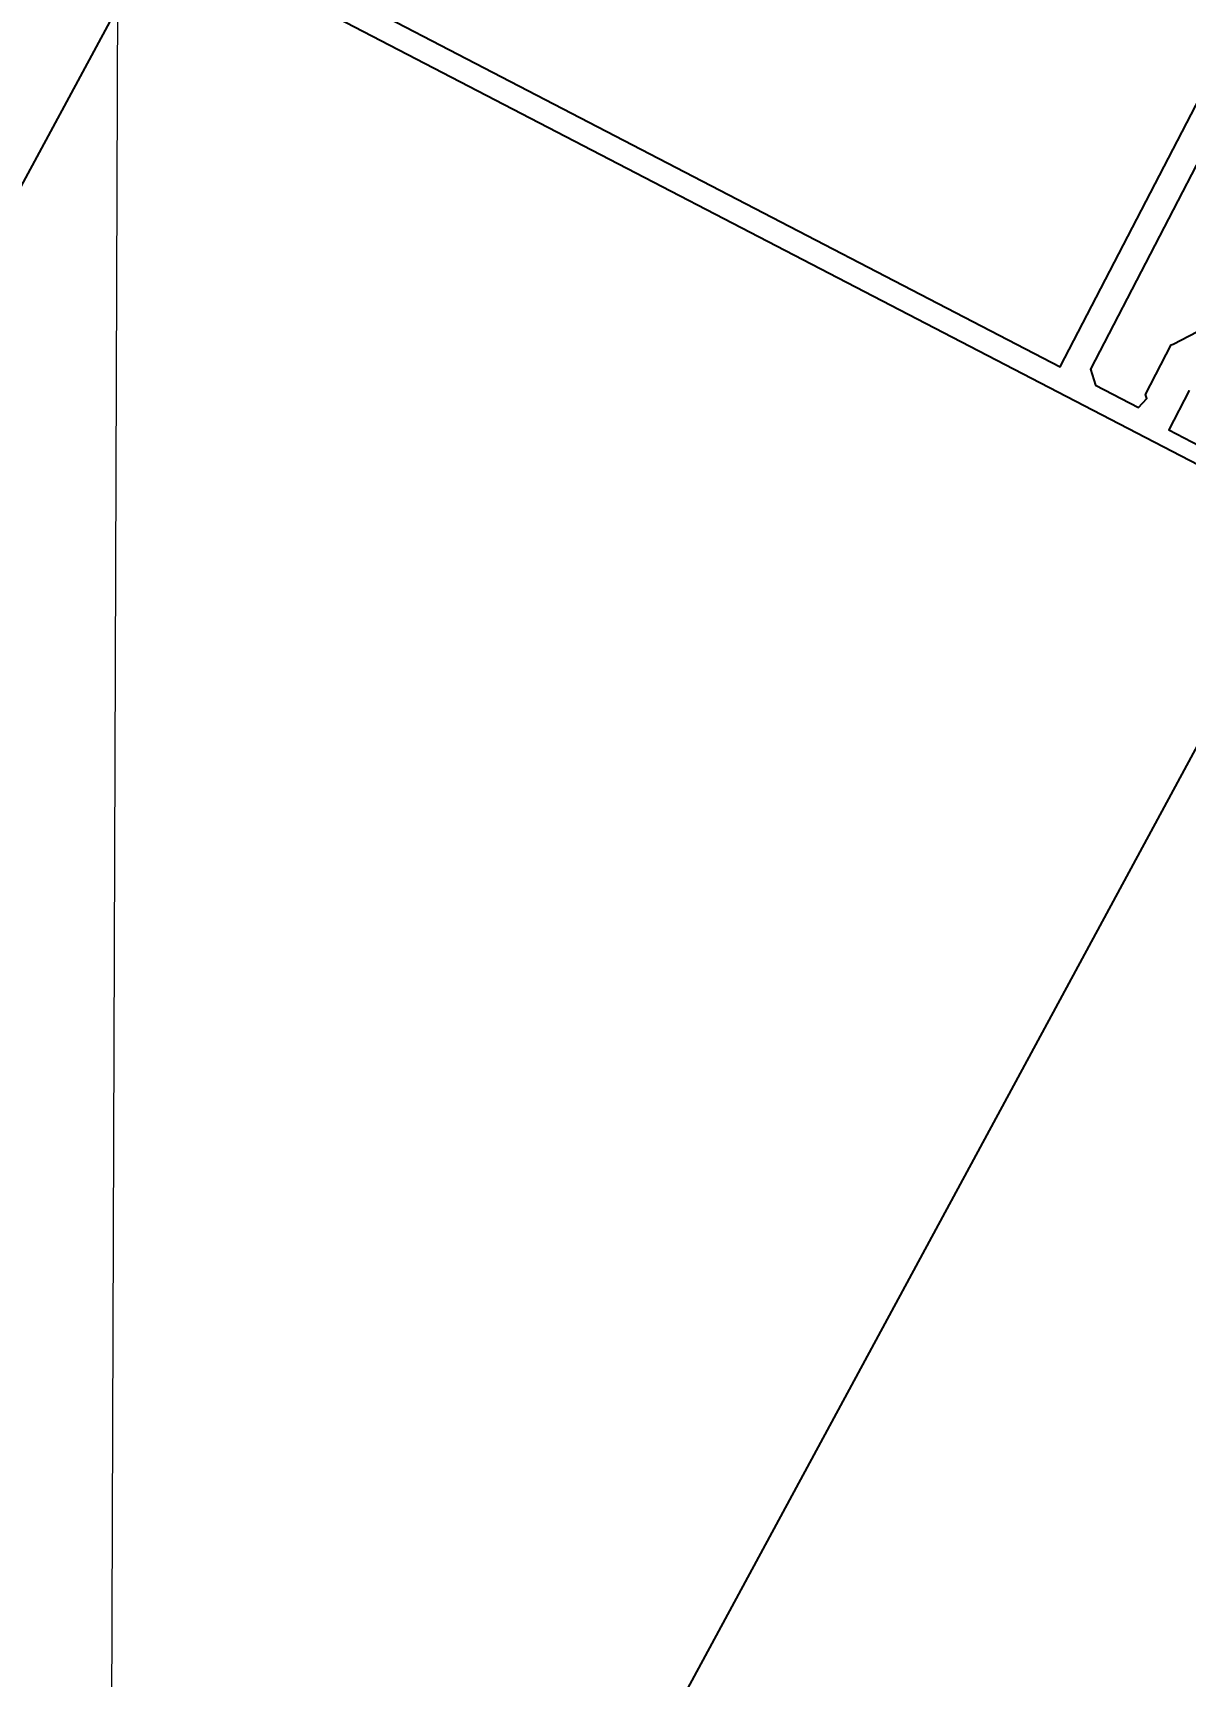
# Model space of a CAD drawing. Header units: millimetres. Extents: x -8689834 to 9419935, y 0 to 233063.
# Drawn here: x -188316.4 to -188221.2, y 112077.3 to 112213 of the extents above; entities that cross this region are included whole.
import ezdxf
from ezdxf import colors
from ezdxf.entities.mleader import LeaderData, LeaderLine
from ezdxf.math import Vec2, Vec3

# ---------------------------------------------------------------- set-up
doc = ezdxf.new("R2010")
doc.units = ezdxf.units.MM
doc.header["$MEASUREMENT"] = 0
doc.linetypes.add('CENTER', pattern=[2, 1.25, -0.25, 0.25, -0.25])
doc.layers.get('0').update_dxf_attribs({"color": 250, "lineweight": 9})
doc.layers.add('АР_новое окно', color=155, linetype='Continuous')
for name, color, linetype, lineweight in [('АР_Окна', 4, 'Continuous', 0), ('АР_Оси', 195, 'Continuous', 9), ('АР_Отметки', 250, 'Continuous', 15), ('АР_Подоконники', 163, 'Continuous', 9), ('АР_Сущ Несущая стена', 216, 'Continuous', 30)]:
    doc.layers.add(name, color=color, linetype=linetype, lineweight=lineweight)
doc.styles.add('ISOCPEUR', font='isocpeur.ttf', dxfattribs={"width": 0.7})

# ---------------------------------------------------------------- blocks, each defined once
blk = doc.blocks.new('стойка витр.')
at = {"lineweight": 0, "ltscale": 100, "transparency": 33554687}
for points in [[(-0.06938087928574532, -6.350438765824947), (8.118987008783733, -27.94374036834779), (7.552865449426463, -29.20159644143132), (3.790811872313498, -30.62819989795389), (3.216969908826286, -29.80262791351561), (3.358505795680685, -29.48817839122057), (1.715760294842767, -25.15614305267809), (1.558535533695249, -25.08537510928727), (-0.902061547501944, -23.41060979175381)], [(-0.1831955090747215, -28.74493296838773), (1.113700732850702, -32.16493950470613), (-3.560323662532028, -33.93737023214635)], [(-3.953589570330223, -35.65123370236688), (88.61521743849153, -0.5483364844694734)]]:
    blk.add_lwpolyline(points, dxfattribs=at)
blk.add_lwpolyline([(63.8117502759269, 56.26367979055794), (85.07351613373612, 0.1949089383633691), (10.63088292890461, -28.03438542609365), (-10.63088292890461, 28.03438542610093)], close=True, dxfattribs=at)
blk = doc.blocks.new('A$Cec9b444d')
at = {"layer": 'АР_новое окно', "ltscale": 150}
for p, q in [((4632.16086795808, -2749.34257636957), (5921.303532203365, -359.6950839481955)), ((4716.251543080769, -2814.706627225551), (6017.167542740433, -408.3509057559164))]:
    blk.add_line(p, q, dxfattribs=at)
for points in [[(6006.009261346694, -380.7435543373747), (5995.36618901764, -401.2385550489878), (5995.782246470414, -402.5536944775188), (5999.352950578529, -404.407964336915), (6000.018874642142, -403.6546988843772), (5999.914853134059, -403.3259277858724), (6002.050059981443, -399.2142329196444), (6002.2144455307, -399.1622221655359), (6004.853051219859, -397.7848562440432)], [(6003.518943935514, -402.9994444240775), (6001.833264848453, -406.2454990425658), (6006.269554169682, -408.5492680827573)], [(6006.460917066709, -410.29722869745), (5918.600440682133, -364.6712041763294)]]:
    blk.add_lwpolyline(points, dxfattribs=at)
blk.add_lwpolyline([(5949.840137865852, -311.1277779095366), (5922.204531483586, -364.3447208145346), (5992.860786306816, -401.0365775832802), (6020.496392689097, -347.8196346782863)], close=True, dxfattribs=at)
at = {"layer": 'АР_новое окно', "ltscale": 150, "xscale": -1, "rotation": 353.3242705263758}
blk.add_blockref('стойка витр.', (6006.678589497956, -374.4281061307832), dxfattribs=at)
blk = doc.blocks.new('_DotSmall')
at = {"color": 0, "linetype": 'ByBlock', "const_width": 0.5}
blk.add_lwpolyline([(-0.0625, 0, 1), (0.0625, 0, 1)], format="xyb", close=True, dxfattribs=at)

msp = doc.modelspace()

# ---------------------------------------------------------------- linework, layer by layer
at = {"layer": 'АР_Оси', "linetype": 'CENTER', "ltscale": 1000}
msp.add_line((-188233.9151109827, 134363.1513644526), (-188423.9151109827, 78630.80280076251), dxfattribs=at)
at = {"layer": 'АР_Подоконники', "ltscale": 100}
msp.add_arc((-197111.7625988298, 115481.4456331452), 8930.587187860114, 271.6674492476024, 356.3880421395281, dxfattribs=at)
at = {"layer": 'АР_Сущ Несущая стена', "lineweight": 18, "ltscale": 100}
for centre, radius, start, end in [((-196970.9903181292, 115337.2415043113), 9628.85431650461, 272.2700411454786, 357.0895800963213), ((-196968.249355597, 115344.4331562681), 8983.043171971784, 272.415836279379, 356.8342044022048)]:
    msp.add_arc(centre, radius, start, end, dxfattribs=at)

# ---------------------------------------------------------------- block references
at = {"layer": 'АР_Окна', "ltscale": 100}
msp.add_blockref('A$Cec9b444d', (-194224.4058625349, 112586.4970597865), dxfattribs=at)

# ---------------------------------------------------------------- leaders
at = {"layer": 'АР_Отметки'}
ml = msp.add_multileader_mtext('Standard', dxfattribs=at)
ml.set_content('0,000', color=256, style='ISOCPEUR')
ml.set_leader_properties(color=256, linetype='Continuous', lineweight=-1)
ml.set_arrow_properties(name='DOTSMALL')
ml.build(insert=Vec2(0, 0))
ml.multileader.update_dxf_attribs({"has_text_frame": 1, "text_left_attachment_type": 4, "text_right_attachment_type": 4, "dogleg_length": 100, "arrow_head_size": 180})
ctx = ml.context
ctx.base_point, ctx.char_height, ctx.arrow_head_size, ctx.landing_gap_size, ctx.plane_origin = Vec3(-204826.2687846024, 122318.214327126), 250, 180, 50, Vec3(-207886.6362449962, 120174.8216206072)
ctx.left_attachment, ctx.right_attachment = 4, 4
notes = []
notes.append((ctx, [(0, (0, 0, 0), (0, 0), (1, 0), 1, [])]))
ctx.mtext.insert, ctx.mtext.width, ctx.mtext.line_spacing_style, ctx.mtext.flow_direction = Vec3(-204776.2687846024, 122651.5476604594), 852.6970314602484, 2, 5
ml = msp.add_multileader_mtext('Standard', dxfattribs=at)
ml.set_content('{\\W0.8;-2,730}', color=256, style='ISOCPEUR')
ml.set_leader_properties(color=256, linetype='Continuous', lineweight=-1)
ml.set_arrow_properties(name='DOTSMALL')
ml.build(insert=Vec2(0, 0))
ml.multileader.update_dxf_attribs({"has_text_frame": 1, "text_left_attachment_type": 4, "text_right_attachment_type": 4, "dogleg_length": 100, "arrow_head_size": 180})
ctx = ml.context
ctx.base_point, ctx.char_height, ctx.arrow_head_size, ctx.landing_gap_size, ctx.plane_origin = Vec3(-314791.3210058988, 121809.0184862664, 2.299351988461806e-08), 250, 180, 50, Vec3(-319449.8299409288, 117956.7109726352, 2.299351988461806e-08)
ctx.left_attachment, ctx.right_attachment = 4, 4
notes.append((ctx, [(0, (0, 0, 0), (0, 0), (1, 0), 1, [])]))
ctx.mtext.insert, ctx.mtext.width, ctx.mtext.defined_height, ctx.mtext.line_spacing_style, ctx.mtext.flow_direction = Vec3(-314741.3210058988, 122142.3518195997, 2.299351988461806e-08), 769.9889591111103, 343.8884462512117, 2, 5
ml = msp.add_multileader_mtext('Standard', dxfattribs=at)
ml.set_content('{\\W0.8;-2,430}', color=256, style='ISOCPEUR')
ml.set_leader_properties(color=256, linetype='Continuous', lineweight=-1)
ml.set_arrow_properties(name='DOTSMALL')
ml.build(insert=Vec2(0, 0))
ml.multileader.update_dxf_attribs({"has_text_frame": 1, "text_left_attachment_type": 4, "text_right_attachment_type": 4, "dogleg_length": 100, "arrow_head_size": 180})
ctx = ml.context
ctx.base_point, ctx.char_height, ctx.arrow_head_size, ctx.landing_gap_size, ctx.plane_origin = Vec3(-301002.2465167325, 120038.5846084391), 250, 180, 50, Vec3(-299949.5531320914, 118383.4112137306)
ctx.left_attachment, ctx.right_attachment = 4, 4
notes.append((ctx, [(0, (0, 0, 0), (0, 0), (1, 0), 1, [])]))
ctx.mtext.insert, ctx.mtext.width, ctx.mtext.line_spacing_style, ctx.mtext.flow_direction = Vec3(-300952.2465167325, 120371.9179417724), 852.6970314602484, 2, 5
ml = msp.add_multileader_mtext('Standard', dxfattribs=at)
ml.set_content('{\\W0.8;-2,430}', color=256, style='ISOCPEUR')
ml.set_leader_properties(color=256, linetype='Continuous', lineweight=-1)
ml.set_arrow_properties(name='DOTSMALL')
ml.build(insert=Vec2(0, 0))
ml.multileader.update_dxf_attribs({"has_text_frame": 1, "text_left_attachment_type": 4, "text_right_attachment_type": 4, "dogleg_length": 100, "arrow_head_size": 180})
ctx = ml.context
ctx.base_point, ctx.char_height, ctx.arrow_head_size, ctx.landing_gap_size, ctx.plane_origin = Vec3(-336711.8860226227, 117132.6558246998), 250, 180, 50, Vec3(-335659.1926379816, 115477.4824299914)
ctx.left_attachment, ctx.right_attachment = 4, 4
notes.append((ctx, [(0, (0, 0, 0), (0, 0), (1, 0), 1, [])]))
ctx.mtext.insert, ctx.mtext.width, ctx.mtext.line_spacing_style, ctx.mtext.flow_direction = Vec3(-336661.8860226227, 117465.9891580332), 852.6970314602484, 2, 5
ml = msp.add_multileader_mtext('Standard', dxfattribs=at)
ml.set_content('{\\W0.8;-2,480}', color=256, style='ISOCPEUR')
ml.set_leader_properties(color=256, linetype='Continuous', lineweight=-1)
ml.set_arrow_properties(name='DOTSMALL')
ml.build(insert=Vec2(0, 0))
ml.multileader.update_dxf_attribs({"has_text_frame": 1, "text_left_attachment_type": 4, "text_right_attachment_type": 4, "dogleg_length": 100, "arrow_head_size": 180})
ctx = ml.context
ctx.base_point, ctx.char_height, ctx.arrow_head_size, ctx.landing_gap_size, ctx.plane_origin = Vec3(-302468.0581811396, 114434.5752220221), 250, 180, 50, Vec3(-301415.3647964986, 112779.4018273137)
ctx.left_attachment, ctx.right_attachment = 4, 4
notes.append((ctx, [(0, (0, 0, 0), (0, 0), (1, 0), 1, [])]))
ctx.mtext.insert, ctx.mtext.width, ctx.mtext.line_spacing_style, ctx.mtext.flow_direction = Vec3(-302418.0581811396, 114767.9085553555), 852.6970314602484, 2, 5
ml = msp.add_multileader_mtext('Standard', dxfattribs=at)
ml.set_content('0,000', color=256, style='ISOCPEUR')
ml.set_leader_properties(color=256, linetype='Continuous', lineweight=-1)
ml.set_arrow_properties(name='DOTSMALL')
ml.build(insert=Vec2(0, 0))
ml.multileader.update_dxf_attribs({"has_text_frame": 1, "text_left_attachment_type": 4, "text_right_attachment_type": 4, "dogleg_length": 100, "arrow_head_size": 180})
ctx = ml.context
ctx.base_point, ctx.char_height, ctx.arrow_head_size, ctx.landing_gap_size, ctx.plane_origin = Vec3(-195514.5538136112, 113911.1868237481), 250, 180, 50, Vec3(-198574.9212740049, 111767.7941172293)
ctx.left_attachment, ctx.right_attachment = 4, 4
notes.append((ctx, [(0, (0, 0, 0), (0, 0), (1, 0), 1, [])]))
ctx.mtext.insert, ctx.mtext.width, ctx.mtext.line_spacing_style, ctx.mtext.flow_direction = Vec3(-195464.5538136112, 114244.5201570814), 852.6970314602484, 2, 5
for ctx, leaders in notes:
    for number, flags, end, landing, length, lines in leaders:
        leader = LeaderData()
        leader.index, (leader.has_last_leader_line, leader.has_dogleg_vector, leader.attachment_direction) = number, flags
        leader.last_leader_point, leader.dogleg_vector, leader.dogleg_length = Vec3(end), Vec3(landing), length
        for number, points, colour, breaks in lines:
            line = LeaderLine()
            line.index, line.vertices, line.color, line.breaks = number, Vec3.list(points), colors.encode_raw_color(colour), breaks
            leader.lines.append(line)
        ctx.leaders.append(leader)

doc.saveas('drawing.dxf')
